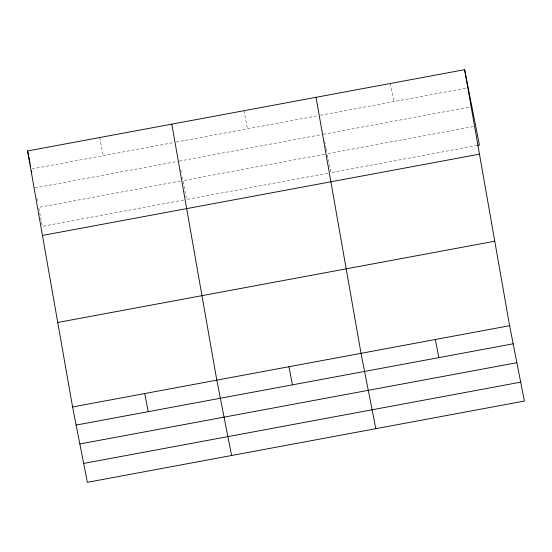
<?xml version="1.0" encoding="UTF-8"?>
<svg xmlns="http://www.w3.org/2000/svg" width="552" height="552" viewBox="0 0 552 552"><rect width="100%" height="100%" fill="white"/><g stroke="black" fill="none" stroke-linecap="round" stroke-linejoin="round"><path stroke-width="0.41" stroke-dasharray="2.76 2.07" d="M31.988 168.898L173.694 142.547M176.205 142.078L317.911 115.72M320.436 115.251L466.488 88.092M34.859 187.949L177.399 161.439M179.076 161.122L321.616 134.619M323.293 134.302L471.884 106.667M180.38 181.056L38.674 207.414L42.387 226.306L184.085 199.948M324.597 154.236L182.898 180.594L186.604 199.486L328.309 173.128M473.167 126.608L327.115 153.766L330.82 172.659L476.88 145.5M390.333 83.49L393.887 101.596M324.624 141.077L325.949 147.846M326.122 148.688L326.784 152.076M243.929 110.717L247.482 128.823M180.739 169.588L181.567 173.818M182.229 177.206L182.56 178.896M99.712 137.545L103.258 155.643M36.853 198.099L37.35 200.638"/><path stroke-width="0.83" d="M464.625 69.676L509.613 325.694L524.4 401.049L87.375 482.324L72.588 406.969L27.6 150.951L464.625 69.676L479.412 145.031L477.721 145.342M42.449 235.442L479.474 154.16M57.746 322.485L494.771 241.21M72.588 406.969L509.613 325.694M76.141 425.074L513.167 343.799M79.847 443.967L516.872 362.692M83.669 463.432L520.695 382.156M435.321 339.514L438.874 357.613M375.808 428.683L361.029 353.328L316.041 97.311M288.917 366.742L292.47 384.841M231.592 455.503L216.812 380.149L171.817 124.131M144.7 393.562L148.253 411.661M27.6 150.951L30.022 163.295M30.346 164.938L30.664 166.587M31.471 170.699L31.795 172.341"/></g></svg>
